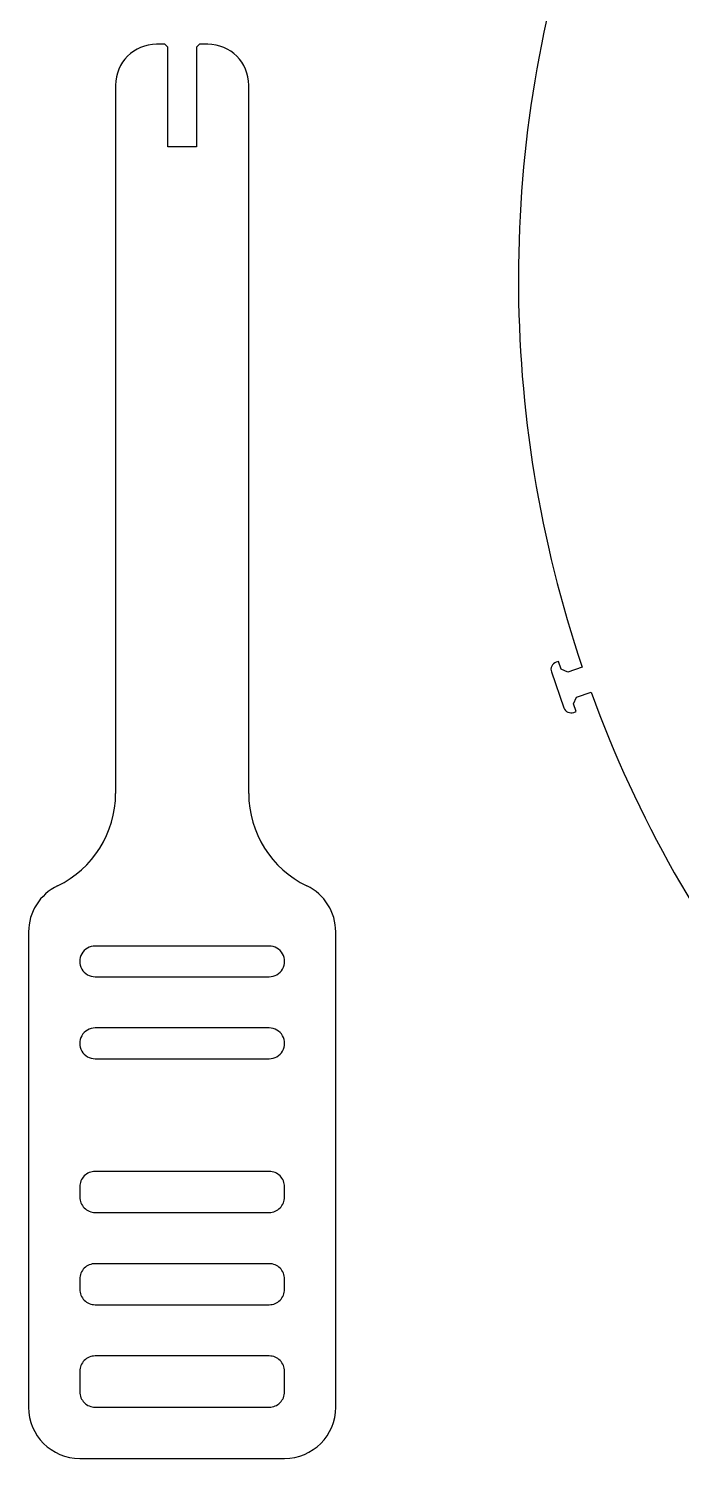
# Model space of a CAD drawing. Extents: x 11 to 185, y 6 to 286.
# Drawn here: x 10.7 to 74.5, y 7.2 to 146.8 of the extents above; entities that cross this region are included whole.
import ezdxf

# ---------------------------------------------------------------- set-up
doc = ezdxf.new("R2010")
doc.units = 0
doc.layers.get('0').update_dxf_attribs({"linetype": 'CONTINUOUS'})

msp = doc.modelspace()

# ---------------------------------------------------------------- linework, layer by layer
at = {"color": 7}
for points in [[(24.002415, 145.240416), (23.202421, 145.240416)], [(24.302426, 144.940416), (24.002415, 145.240416)], [(27.402417, 145.240416), (27.102432, 144.940416)], [(28.202411, 145.240416), (27.402417, 145.240416)], [(24.302426, 135.240418), (24.302426, 144.940416)], [(27.102432, 144.940416), (27.102432, 135.240418)], [(19.202424, 141.240416), (19.202424, 72.127276)], [(32.202408, 72.127276), (32.202408, 141.240416)], [(27.102432, 135.240418), (24.302426, 135.240418)], [(61.758433, 83.979242), (62.988769, 80.48979)], [(62.452136, 85.019086), (62.216363, 84.935956)], [(62.718156, 84.264611), (62.452136, 85.019086)], [(63.355963, 83.959324), (62.718156, 84.264611)], [(64.770606, 84.458111), (63.355963, 83.959324)], [(63.91524, 80.869469), (64.220524, 81.507277)], [(64.220524, 81.507277), (65.635166, 82.006064)], [(64.181257, 80.114991), (63.91524, 80.869469)], [(63.945484, 80.031862), (64.181257, 80.114991)], [(10.70242, 58.60877), (10.70242, 12.240417)], [(40.702413, 12.240417), (40.702413, 58.60877)], [(34.20242, 57.240416), (17.202412, 57.240416)], [(17.202412, 54.240416), (34.20242, 54.240416)], [(34.20242, 49.240416), (17.202412, 49.240416)], [(17.202412, 46.240416), (34.20242, 46.240416)], [(34.20242, 35.240416), (17.202412, 35.240416)], [(15.70241, 33.740416), (15.70241, 32.740416)], [(35.702423, 32.740416), (35.702423, 33.740416)], [(17.202412, 31.240416), (34.20242, 31.240416)], [(34.20242, 26.240416), (17.202412, 26.240416)], [(15.70241, 24.740416), (15.70241, 23.740416)], [(35.702423, 23.740416), (35.702423, 24.740416)], [(17.202412, 22.240416), (34.20242, 22.240416)], [(34.20242, 17.240415), (17.202412, 17.240415)], [(15.70241, 15.740416), (15.70241, 13.740417)], [(35.702423, 13.740417), (35.702423, 15.740416)], [(17.202412, 12.240417), (34.20242, 12.240417)], [(15.70241, 7.240417), (35.702423, 7.240417)]]:
    msp.add_lwpolyline(points, dxfattribs=at)
for points in [[(64.871158, 160.445741), (56.460242, 135.820456), (56.424891, 109.10557), (64.770606, 84.458111)], [(23.202421, 145.240416), (20.993283, 145.240415), (19.202424, 143.449554), (19.202424, 141.240416)], [(32.202408, 141.240416), (32.202408, 143.449554), (30.411549, 145.240415), (28.202411, 145.240416)], [(61.789254, 84.55244), (61.703376, 84.373021), (61.69229, 84.166836), (61.758433, 83.979242)], [(62.216363, 84.935956), (62.028768, 84.869813), (61.875136, 84.731857), (61.789254, 84.55244)], [(65.635166, 82.006064), (74.564362, 57.544043), (91.334593, 36.722767), (113.332551, 22.786818)], [(62.988769, 80.48979), (63.054913, 80.302197), (63.192869, 80.148562), (63.372286, 80.062683)], [(63.372286, 80.062683), (63.551705, 79.976805), (63.757889, 79.965719), (63.945484, 80.031862)], [(13.535763, 63.114939), (16.999628, 64.780446), (19.202425, 68.283806), (19.202424, 72.127276)], [(32.202408, 72.127276), (32.202412, 68.2838), (34.405221, 64.780438), (37.869095, 63.114939)], [(13.535763, 63.114939), (11.803826, 62.28219), (10.702421, 60.530509), (10.70242, 58.60877)], [(40.702413, 58.60877), (40.702416, 60.530503), (39.601023, 62.282182), (37.869095, 63.114939)], [(17.202412, 57.240416), (16.666514, 57.240416), (16.171323, 56.954518), (15.903374, 56.490416)], [(35.501458, 56.490416), (35.233509, 56.954518), (34.738319, 57.240416), (34.20242, 57.240416)], [(15.903374, 56.490416), (15.635425, 56.026315), (15.635425, 55.454518), (15.903374, 54.990416)], [(35.501458, 54.990416), (35.769408, 55.454518), (35.769408, 56.026315), (35.501458, 56.490416)], [(15.903374, 54.990416), (16.171323, 54.526315), (16.666514, 54.240416), (17.202412, 54.240416)], [(34.20242, 54.240416), (34.738319, 54.240416), (35.233509, 54.526315), (35.501458, 54.990416)], [(17.202412, 49.240416), (16.666514, 49.240416), (16.171323, 48.954518), (15.903374, 48.490416)], [(35.501458, 48.490416), (35.233509, 48.954518), (34.738319, 49.240416), (34.20242, 49.240416)], [(15.903374, 48.490416), (15.635425, 48.026315), (15.635425, 47.454518), (15.903374, 46.990416)], [(35.501458, 46.990416), (35.769408, 47.454518), (35.769408, 48.026315), (35.501458, 48.490416)], [(15.903374, 46.990416), (16.171323, 46.526315), (16.666514, 46.240416), (17.202412, 46.240416)], [(34.20242, 46.240416), (34.738319, 46.240416), (35.233509, 46.526315), (35.501458, 46.990416)], [(17.202412, 35.240416), (16.804587, 35.240417), (16.423055, 35.082382), (16.14175, 34.801077)], [(35.263082, 34.801077), (34.981777, 35.082382), (34.600245, 35.240417), (34.20242, 35.240416)], [(16.14175, 34.801077), (15.860445, 34.519773), (15.70241, 34.138241), (15.70241, 33.740416)], [(35.702423, 33.740416), (35.702423, 34.138241), (35.544387, 34.519773), (35.263082, 34.801077)], [(15.70241, 32.740416), (15.70241, 32.342591), (15.860445, 31.96106), (16.14175, 31.679755)], [(35.263082, 31.679755), (35.544387, 31.96106), (35.702423, 32.342591), (35.702423, 32.740416)], [(16.14175, 31.679755), (16.423055, 31.398451), (16.804587, 31.240416), (17.202412, 31.240416)], [(34.20242, 31.240416), (34.600245, 31.240416), (34.981777, 31.398451), (35.263082, 31.679755)], [(16.14175, 25.801077), (15.860445, 25.519773), (15.70241, 25.138241), (15.70241, 24.740416)], [(17.202412, 26.240416), (16.804587, 26.240417), (16.423055, 26.082382), (16.14175, 25.801077)], [(35.263082, 25.801077), (34.981777, 26.082382), (34.600245, 26.240417), (34.20242, 26.240416)], [(35.702423, 24.740416), (35.702423, 25.138241), (35.544387, 25.519773), (35.263082, 25.801077)], [(15.70241, 23.740416), (15.70241, 23.342591), (15.860445, 22.96106), (16.14175, 22.679755)], [(35.263082, 22.679755), (35.544387, 22.96106), (35.702423, 23.342591), (35.702423, 23.740416)], [(16.14175, 22.679755), (16.423055, 22.398451), (16.804587, 22.240416), (17.202412, 22.240416)], [(34.20242, 22.240416), (34.600245, 22.240416), (34.981777, 22.398451), (35.263082, 22.679755)], [(16.14175, 16.801077), (15.860445, 16.519772), (15.70241, 16.138241), (15.70241, 15.740416)], [(17.202412, 17.240415), (16.804587, 17.240416), (16.423055, 17.082381), (16.14175, 16.801077)], [(35.263082, 16.801077), (34.981777, 17.082381), (34.600245, 17.240416), (34.20242, 17.240415)], [(35.702423, 15.740416), (35.702422, 16.138241), (35.544387, 16.519772), (35.263082, 16.801077)], [(15.70241, 13.740417), (15.70241, 13.342592), (15.860445, 12.961061), (16.14175, 12.679756)], [(16.14175, 12.679756), (16.423055, 12.398452), (16.804587, 12.240417), (17.202412, 12.240417)], [(34.20242, 12.240417), (34.600245, 12.240417), (34.981777, 12.398452), (35.263082, 12.679756)], [(35.263082, 12.679756), (35.544387, 12.961061), (35.702422, 13.342592), (35.702423, 13.740417)], [(10.70242, 12.240417), (10.702419, 9.478997), (12.94099, 7.240422), (15.70241, 7.240417)], [(35.702423, 7.240417), (38.463843, 7.240422), (40.702413, 9.478997), (40.702413, 12.240417)]]:
    msp.add_open_spline(points, degree=3, dxfattribs=at)

doc.saveas('drawing.dxf')
